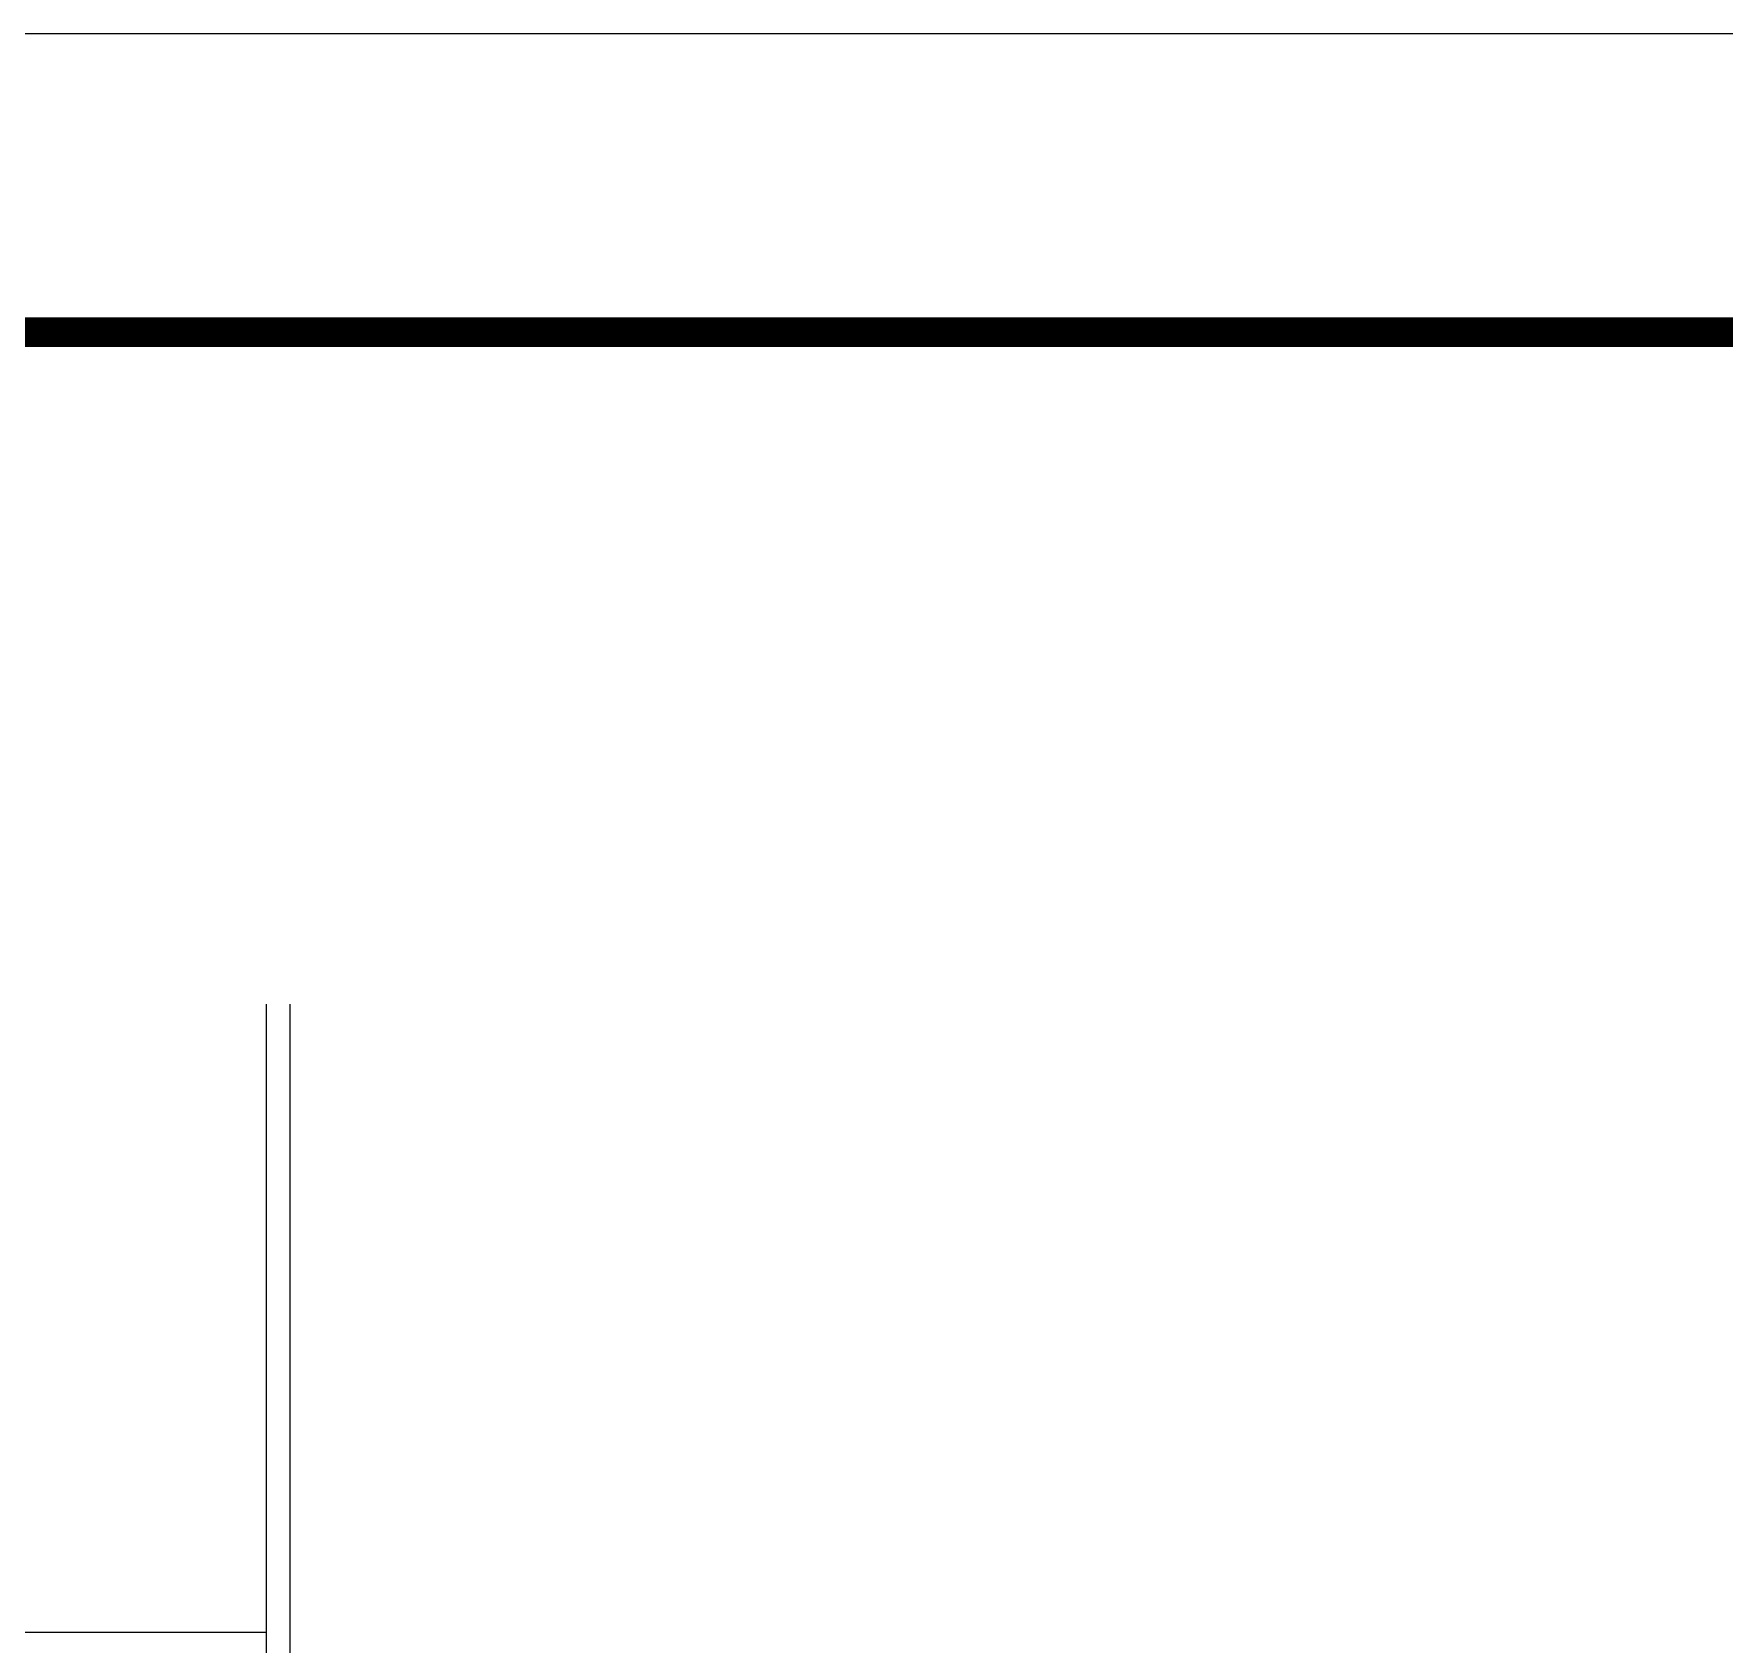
# Model space of a CAD drawing. Extents: x -446699 to 757189, y -606167 to -103070.
# Drawn here: x -173597 to -172181, y -405273 to -403924 of the extents above; entities that cross this region are included whole.
import ezdxf

# ---------------------------------------------------------------- set-up
doc = ezdxf.new("R2010")
doc.units = 0
doc.header["$LTSCALE"] = 1000
doc.header["$MEASUREMENT"] = 0
doc.layers.add('PUB_TITLE', color=4, linetype='Continuous')

msp = doc.modelspace()

# ---------------------------------------------------------------- linework, layer by layer
for p, q in [((-173402.6, -404736.9, 0), (-173402.6, -406145.3, 0)), ((-173382.6, -404736.9, 0), (-173382.6, -406145.3, 0)), ((-173782.1, -405263.1, 0), (-173402.6, -405263.1, 0))]:
    msp.add_line(p, q)
at = {"layer": 'PUB_TITLE'}
msp.add_lwpolyline([(-189761.8, -414423.6), (-167486.8, -414423.6), (-167486.8, -403923.6), (-189761.8, -403923.6)], close=True, dxfattribs=at)
at = {"layer": 'PUB_TITLE', "const_width": 25}
msp.add_lwpolyline([(-189136.8, -414173.6), (-167736.8, -414173.6), (-167736.8, -404173.6), (-189136.8, -404173.6)], close=True, dxfattribs=at)

doc.saveas('drawing.dxf')
